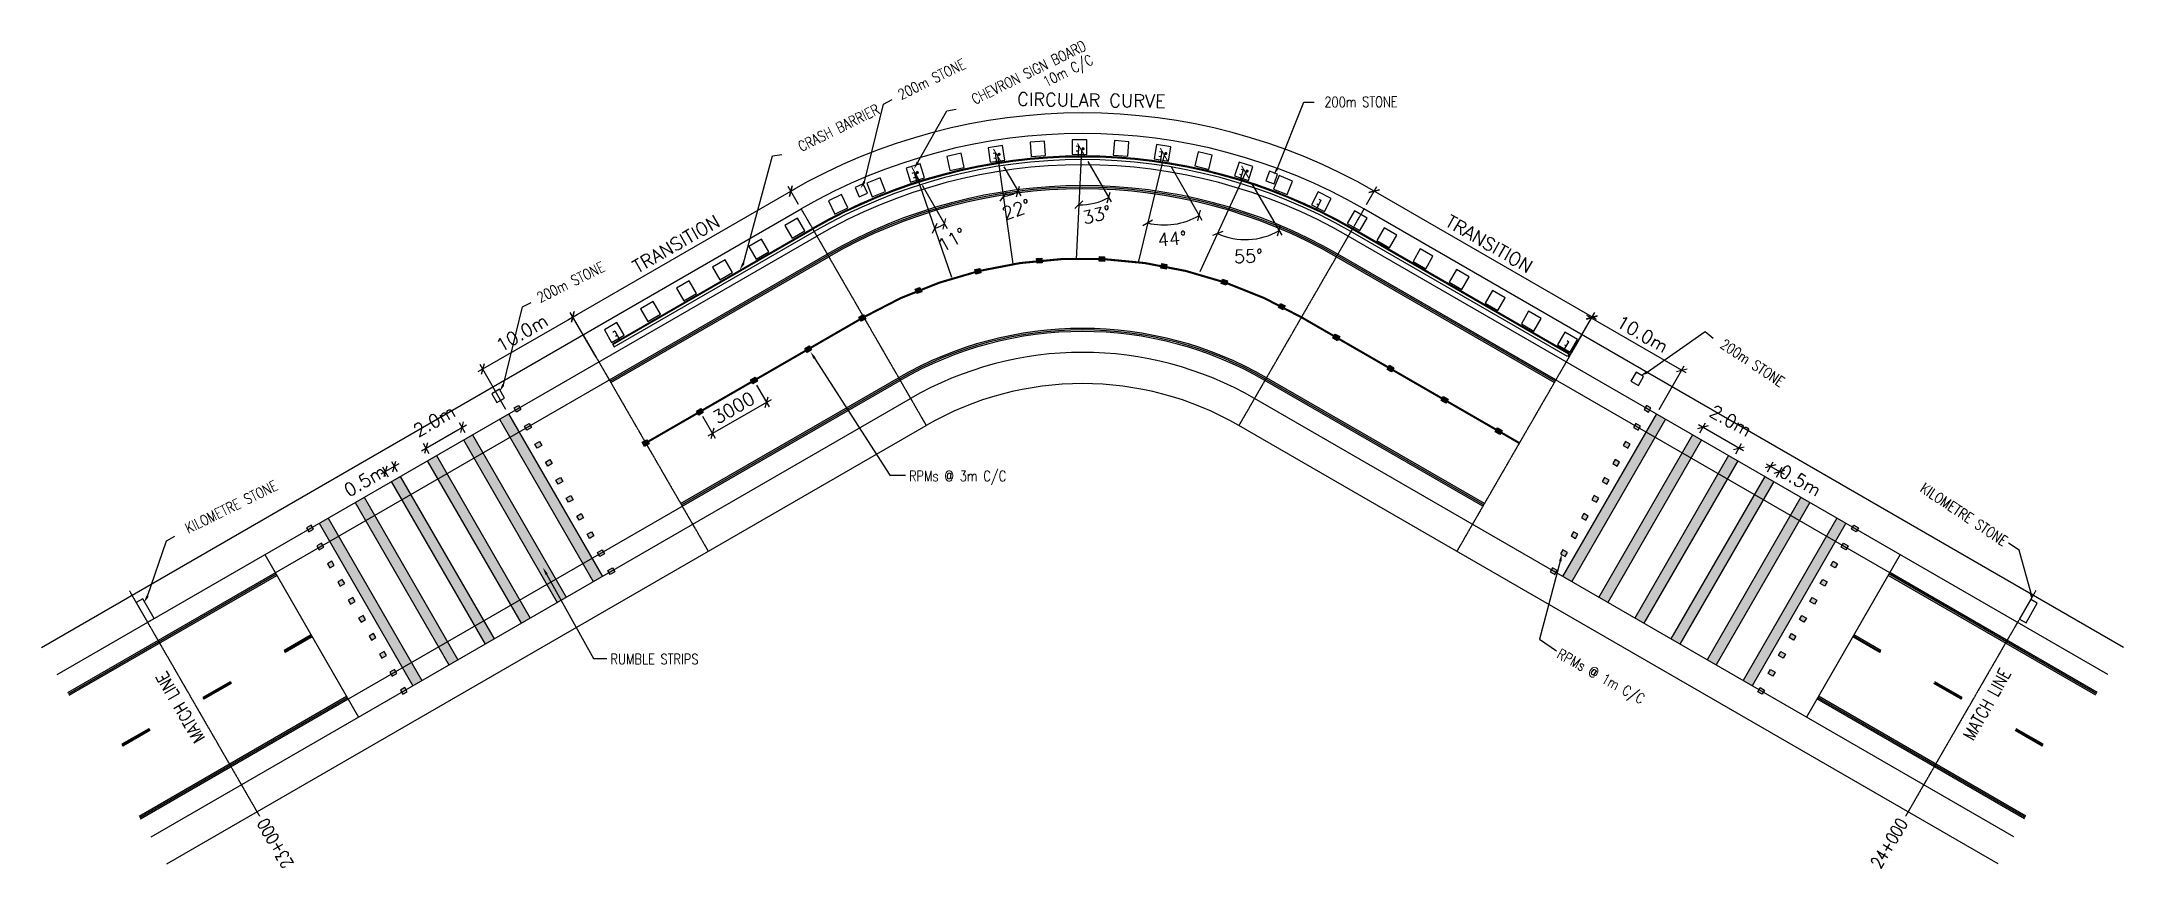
# Model space of a CAD drawing. Header units: millimetres. Extents: x 58071 to 257820, y 144401 to 223745.
import ezdxf
from ezdxf.enums import TextEntityAlignment as Align

# ---------------------------------------------------------------- set-up
doc = ezdxf.new("R2010")
doc.units = ezdxf.units.MM
doc.linetypes.add('CENTER', pattern=[2, 1.25, -0.25, 0.25, -0.25])
for name, color, linetype in [('CEN', 1, 'CENTER'), ('HA', 1, 'Continuous'), ('L1', 3, 'Continuous'), ('TEXT', 7, 'Continuous')]:
    doc.layers.add(name, color=color, linetype=linetype)
doc.styles.add('S1', font='simplex.shx')
doc.dimstyles.new('DIM', dxfattribs={"dimscale": 500, "dimtxt": 2.5, "dimasz": 1.5, "dimexe": 1, "dimexo": 1, "dimgap": 1, "dimtad": 1, "dimdec": 0, "dimlfac": 0.1, "dimdsep": 46, "dimtxsty": 'S1', "dimblk1": 'OBLIQUE', "dimblk2": 'OBLIQUE', "dimsah": 1, "dimcen": 640, "dimdle": 1, "dimclrd": 7, "dimclre": 7, "dimclrt": 2, "dimadec": 0, "dimazin": 0, "dimtfac": 1, "dimtdec": 0, "dimtmove": 2, "dimatfit": 3, "dimldrblk": 'OBLIQUE', "dimfxl": 0, "dimtolj": 1, "dimtzin": 0, "dimarcsym": 0})

# ---------------------------------------------------------------- blocks, each defined once
blk = doc.blocks.new('_OBLIQUE')
at = {"color": 0, "linetype": 'ByBlock'}
blk.add_line((-0.5, -0.5), (0.5, 0.5), dxfattribs=at)
blk = doc.blocks.new('*D138')
at = {"color": 7, "lineweight": -2}
for p, q in [((94520, 184482), (98850, 186982)), ((98725, 186198), (98167, 187165)), ((95261, 184198), (94703, 185165))]:
    blk.add_line(p, q, dxfattribs=at)
at = {"layer": 'Defpoints', "color": 0}
for p in [(98417, 186732), (98975, 185765), (95511, 183765)]:
    blk.add_point(p, dxfattribs=at)
at = {"color": 7, "lineweight": -2, "xscale": 750, "yscale": 750, "zscale": 750}
for p, rotation in [((98417, 186732), 30.00000000006074), ((94953, 184732), 210.0000000000607)]:
    blk.add_blockref('_OBLIQUE', p, dxfattribs=dict(at, rotation=rotation))
at = {"color": 2, "insert": (95747, 187356), "char_height": 1250, "attachment_point": 5, "rotation": 30, "style": 'S1'}
blk.add_mtext('\\A1;2.0m', dxfattribs=at)
blk = doc.blocks.new('*D139')
at = {"color": 7, "lineweight": -2}
for p, q in [((92355, 183232), (90623, 182232)), ((91364, 181948), (90806, 182915)), ((92230, 182448), (91672, 183415))]:
    blk.add_line(p, q, dxfattribs=at)
at = {"layer": 'Defpoints', "color": 0}
for p in [(91056, 182482), (92480, 182015), (91614, 181515)]:
    blk.add_point(p, dxfattribs=at)
at = {"color": 7, "lineweight": -2, "xscale": 750, "yscale": 750, "zscale": 750}
for p, rotation in [((91056, 182482), 210.0000000000607), ((91922, 182982), 30.00000000006073)]:
    blk.add_blockref('_OBLIQUE', p, dxfattribs=dict(at, rotation=rotation))
at = {"color": 2, "insert": (89078, 181615), "char_height": 1250, "attachment_point": 5, "rotation": 30, "style": 'S1'}
blk.add_mtext('\\A1;0.5m', dxfattribs=at)
blk = doc.blocks.new('*D140')
at = {"color": 7, "lineweight": -2}
for p, q in [((221371, 184482), (217041, 186982)), ((217166, 186198), (217724, 187165)), ((220630, 184198), (221188, 185165))]:
    blk.add_line(p, q, dxfattribs=at)
at = {"layer": 'Defpoints', "color": 0}
for p in [(217474, 186732), (216916, 185765), (220380, 183765)]:
    blk.add_point(p, dxfattribs=at)
at = {"color": 7, "lineweight": -2, "xscale": 750, "yscale": 750, "zscale": 750}
for p, rotation in [((217474, 186732), 149.9999999999393), ((220938, 184732), 329.9999999999392)]:
    blk.add_blockref('_OBLIQUE', p, dxfattribs=dict(at, rotation=rotation))
at = {"color": 2, "insert": (220144, 187356), "char_height": 1250, "attachment_point": 5, "rotation": 330, "style": 'S1'}
blk.add_mtext('\\A1;2.0m', dxfattribs=at)
blk = doc.blocks.new('*D141')
at = {"color": 7, "lineweight": -2}
for p, q in [((223536, 183232), (225268, 182232)), ((223661, 182448), (224219, 183415)), ((224527, 181948), (225085, 182915))]:
    blk.add_line(p, q, dxfattribs=at)
at = {"layer": 'Defpoints', "color": 0}
for p in [(223411, 182015), (224835, 182482), (224277, 181515)]:
    blk.add_point(p, dxfattribs=at)
at = {"color": 7, "lineweight": -2, "xscale": 750, "yscale": 750, "zscale": 750}
for p, rotation in [((223969, 182982), 149.9999999999393), ((224835, 182482), 329.9999999999392)]:
    blk.add_blockref('_OBLIQUE', p, dxfattribs=dict(at, rotation=rotation))
at = {"color": 2, "insert": (226813, 181615), "char_height": 1250, "attachment_point": 5, "rotation": 330, "style": 'S1'}
blk.add_mtext('\\A1;0.5m', dxfattribs=at)
blk = doc.blocks.new('*D142')
at = {"color": 7, "lineweight": -2}
for p, q in [((111283, 193448), (108796, 197755)), ((99953, 192072), (109479, 197572)), ((102622, 188448), (100136, 192755))]:
    blk.add_line(p, q, dxfattribs=at)
at = {"layer": 'Defpoints', "color": 0}
for p in [(109046, 197322), (111533, 193015), (102872, 188015)]:
    blk.add_point(p, dxfattribs=at)
at = {"color": 7, "lineweight": -2, "xscale": 750, "yscale": 750, "zscale": 750}
for p, rotation in [((109046, 197322), 30.00000000000006), ((100386, 192322), 210.0000000000001)]:
    blk.add_blockref('_OBLIQUE', p, dxfattribs=dict(at, rotation=rotation))
at = {"color": 2, "insert": (104153, 195796), "char_height": 1250, "attachment_point": 5, "rotation": 30, "style": 'S1'}
blk.add_mtext('\\A1;10.0m', dxfattribs=at)
blk = doc.blocks.new('*D143')
at = {"color": 7, "lineweight": -2}
for p, q in [((204608, 193448), (207032, 197645)), ((215875, 191962), (206349, 197462)), ((213269, 188448), (215692, 192645))]:
    blk.add_line(p, q, dxfattribs=at)
at = {"layer": 'Defpoints', "color": 0}
for p in [(206782, 197212), (204358, 193015), (213019, 188015)]:
    blk.add_point(p, dxfattribs=at)
at = {"color": 7, "lineweight": -2, "xscale": 750, "yscale": 750, "zscale": 750}
for p, rotation in [((206782, 197212), 150.0000000000003), ((215442, 192212), 330.0000000000002)]:
    blk.add_blockref('_OBLIQUE', p, dxfattribs=dict(at, rotation=rotation))
at = {"color": 2, "insert": (211674, 195686), "char_height": 1250, "attachment_point": 5, "rotation": 330, "style": 'S1'}
blk.add_mtext('\\A1;10.0m', dxfattribs=at)
blk = doc.blocks.new('*D144')
at = {"color": 7, "lineweight": -2}
for p, q in [((130696, 208120), (129709, 209829)), ((108613, 197072), (130392, 209646)), ((109783, 196046), (108796, 197755))]:
    blk.add_line(p, q, dxfattribs=at)
at = {"layer": 'Defpoints', "color": 0}
for p in [(129959, 209396), (130946, 207687), (110033, 195613)]:
    blk.add_point(p, dxfattribs=at)
at = {"color": 7, "lineweight": -2, "xscale": 750, "yscale": 750, "zscale": 750}
for p, rotation in [((129959, 209396), 29.99999999999983), ((109046, 197322), 209.9999999999998)]:
    blk.add_blockref('_OBLIQUE', p, dxfattribs=dict(at, rotation=rotation))
at = {"color": 2, "insert": (118940, 204333), "char_height": 1250, "attachment_point": 5, "rotation": 30, "style": 'S1'}
blk.add_mtext('\\A1;TRANSITION', dxfattribs=at)
blk = doc.blocks.new('*D145')
at = {"color": 7, "lineweight": -2}
for p, q in [((130696, 208120), (129708, 209831)), ((185196, 208120), (186183, 209831))]:
    blk.add_line(p, q, dxfattribs=at)
blk.add_arc((157946, 160922), 55975, 60, 120, dxfattribs=at)
at = {"layer": 'Defpoints', "color": 0}
for p in [(148225, 216047), (130946, 207687), (184946, 207687), (142946, 186903), (172946, 186903)]:
    blk.add_point(p, dxfattribs=at)
at = {"color": 7, "lineweight": -2, "xscale": 750, "yscale": 750, "zscale": 750}
for p, rotation in [((129958, 209398), 210.0000000000002), ((185933, 209398), 329.9999999999998)]:
    blk.add_blockref('_OBLIQUE', p, dxfattribs=dict(at, rotation=rotation))
at = {"color": 2, "insert": (158799, 218128), "char_height": 1250, "attachment_point": 5, "rotation": 359.14563, "style": 'S1'}
blk.add_mtext('\\A1;CIRCULAR CURVE', dxfattribs=at)
blk = doc.blocks.new('*D146')
at = {"color": 7, "lineweight": -2}
for p, q in [((185196, 208120), (186183, 209831)), ((207279, 197074), (185500, 209648)), ((206108, 196046), (207096, 197757))]:
    blk.add_line(p, q, dxfattribs=at)
at = {"layer": 'Defpoints', "color": 0}
for p in [(185933, 209398), (184946, 207687), (205858, 195613)]:
    blk.add_point(p, dxfattribs=at)
at = {"color": 7, "lineweight": -2, "xscale": 750, "yscale": 750, "zscale": 750}
for p, rotation in [((185933, 209398), 149.9999999999998), ((206846, 197324), 329.9999999999998)]:
    blk.add_blockref('_OBLIQUE', p, dxfattribs=dict(at, rotation=rotation))
at = {"color": 2, "insert": (196952, 204335), "char_height": 1250, "attachment_point": 5, "rotation": 330, "style": 'S1'}
blk.add_mtext('\\A1;TRANSITION', dxfattribs=at)
blk = doc.blocks.new('CATC')
h = blk.add_hatch(color=1)
h.paths.add_polyline_path([(-250, 225), (-250, -225), (250, -225)], flags=16)
h.paths.add_polyline_path([(250, 225), (-250, 225), (250, -225)])
blk.add_lwpolyline([(250, -225), (-250, -225), (-250, 225), (250, 225)], close=True)
blk = doc.blocks.new('*D147')
at = {"layer": 'Defpoints', "color": 0}
for p in [(126425, 191221), (121229, 188221), (122435, 186131)]:
    blk.add_point(p, dxfattribs=at)
at = {"layer": 'HA', "color": 7, "lineweight": -2}
for p, q in [((126675, 190788), (127881, 188698)), ((121479, 187788), (122685, 185698)), ((128064, 189381), (122002, 185881))]:
    blk.add_line(p, q, dxfattribs=at)
at = {"layer": 'HA', "color": 7, "lineweight": -2, "xscale": 750, "yscale": 750, "zscale": 750}
for p, rotation in [((127631, 189131), 30.00000000000029), ((122435, 186131), 210.0000000000003)]:
    blk.add_blockref('_OBLIQUE', p, dxfattribs=dict(at, rotation=rotation))
at = {"layer": 'HA', "color": 2, "insert": (124471, 188606), "char_height": 1250, "attachment_point": 5, "rotation": 30, "style": 'S1'}
blk.add_mtext('\\A1;3000', dxfattribs=at)
blk = doc.blocks.new('G')
at = {"const_width": 100, "flags": 128}
blk.add_lwpolyline([(722, 204), (-722, -204)], dxfattribs=at)
blk = doc.blocks.new('*D148')
at = {"color": 7, "lineweight": -2}
blk.add_line((142563, 209964), (144960, 205812), dxfattribs=at)
blk.add_arc((141938, 211047), 5545, 289.08652, 300, dxfattribs=at)
at = {"layer": 'Defpoints', "color": 0}
for p in [(141563, 211697), (141938, 211047), (142313, 210398), (144080, 205933), (145371, 201124)]:
    blk.add_point(p, dxfattribs=at)
at = {"color": 7, "lineweight": -2, "xscale": 750, "yscale": 750, "zscale": 750}
for p, rotation in [((143751, 205807), 199.0865181879848), ((144710, 206245), 30.00000000000133)]:
    blk.add_blockref('_OBLIQUE', p, dxfattribs=dict(at, rotation=rotation))
at = {"color": 2, "insert": (145416, 204725), "char_height": 1250, "attachment_point": 5, "rotation": 28.8159, "style": 'S1'}
blk.add_mtext('\\A1;11°', dxfattribs=at)
blk = doc.blocks.new('*D149')
at = {"color": 7, "lineweight": -2}
blk.add_line((150406, 211718), (152015, 208931), dxfattribs=at)
blk.add_arc((149781, 212801), 3968, 278.17304, 300, dxfattribs=at)
at = {"layer": 'Defpoints', "color": 0}
for p in [(149406, 213450), (149781, 212801), (150156, 212151), (150838, 208976), (151273, 202407)]:
    blk.add_point(p, dxfattribs=at)
at = {"color": 7, "lineweight": -2, "xscale": 750, "yscale": 750, "zscale": 750}
for p, rotation in [((151765, 209364), 29.99999999999718), ((150345, 208872), 188.1730363759689)]:
    blk.add_blockref('_OBLIQUE', p, dxfattribs=dict(at, rotation=rotation))
at = {"color": 2, "insert": (151610, 207636), "char_height": 1250, "attachment_point": 5, "rotation": 19.50661, "style": 'S1'}
blk.add_mtext('\\A1;22°', dxfattribs=at)
blk = doc.blocks.new('*D150')
at = {"color": 7, "lineweight": -2}
blk.add_line((158466, 212247), (160712, 208358), dxfattribs=at)
blk.add_arc((157841, 213330), 5241, 267.25955, 300, dxfattribs=at)
at = {"layer": 'Defpoints', "color": 0}
for p in [(157466, 213979), (157841, 213330), (158216, 212680), (159555, 208377), (157339, 202842)]:
    blk.add_point(p, dxfattribs=at)
at = {"color": 7, "lineweight": -2, "xscale": 750, "yscale": 750, "zscale": 750}
for p, rotation in [((157591, 208094), 177.2595545639531), ((160462, 208791), 29.99999999999829)]:
    blk.add_blockref('_OBLIQUE', p, dxfattribs=dict(at, rotation=rotation))
at = {"color": 2, "insert": (159313, 207122), "char_height": 1250, "attachment_point": 5, "rotation": 13.33808, "style": 'S1'}
blk.add_mtext('\\A1;33°', dxfattribs=at)
blk = doc.blocks.new('*D151')
at = {"color": 7, "lineweight": -2}
blk.add_line((166411, 211789), (169396, 206618), dxfattribs=at)
blk.add_arc((165786, 212871), 6721, 256.34607, 300, dxfattribs=at)
at = {"layer": 'Defpoints', "color": 0}
for p in [(165411, 213521), (165786, 212871), (166161, 212222), (167576, 206393), (163308, 202668)]:
    blk.add_point(p, dxfattribs=at)
at = {"color": 7, "lineweight": -2, "xscale": 750, "yscale": 750, "zscale": 750}
for p, rotation in [((164200, 206340), 166.3460727519373), ((169146, 207051), 29.99999999999885)]:
    blk.add_blockref('_OBLIQUE', p, dxfattribs=dict(at, rotation=rotation))
at = {"color": 2, "insert": (166555, 204829), "char_height": 1250, "attachment_point": 5, "rotation": 5.46228, "style": 'S1'}
blk.add_mtext('\\A1;44°', dxfattribs=at)
blk = doc.blocks.new('*D152')
at = {"color": 7, "lineweight": -2}
blk.add_line((174208, 210108), (177057, 205172), dxfattribs=at)
blk.add_arc((173583, 211191), 6450, 245.43259, 300, dxfattribs=at)
at = {"layer": 'Defpoints', "color": 0}
for p in [(173208, 211840), (173583, 211191), (173958, 210541), (174903, 204877), (169217, 201641)]:
    blk.add_point(p, dxfattribs=at)
at = {"color": 7, "lineweight": -2, "xscale": 750, "yscale": 750, "zscale": 750}
for p, rotation in [((170901, 205325), 155.4325909399216), ((176807, 205605), 29.9999999999987)]:
    blk.add_blockref('_OBLIQUE', p, dxfattribs=dict(at, rotation=rotation))
at = {"color": 2, "insert": (173861, 203151), "char_height": 1250, "attachment_point": 5, "rotation": 1.97951, "style": 'S1'}
blk.add_mtext('\\A1;55°', dxfattribs=at)
blk = doc.blocks.new('ALIGN')
blk.add_lwpolyline([(0, -700), (1400, -700), (1400, 700), (0, 700)], close=True)
blk = doc.blocks.new('200M')
blk.add_lwpolyline([(-421.875, -984.375), (421.875, -984.375), (421.875, 0), (-421.875, 0)], close=True)

msp = doc.modelspace()

# ---------------------------------------------------------------- hatches: boundary and pattern name
h = msp.add_hatch(color=256)
h.paths.add_polyline_path([(143219.8, 207342.2), (143170.7, 207484, 0.0541362), (133520.5, 203227.3), (133595.5, 203097.3, -0.05415617)])
h.paths.add_polyline_path([(150323.4, 209021.7), (150302.1, 209170.2, 0.03755576), (143170.7, 207484), (143219.8, 207342.2, -0.03752466)])
h.paths.add_polyline_path([(157671, 209771.1, 0.03789127), (150302.1, 209170.2), (150323.4, 209021.7, -0.03786117), (157663.8, 209621.1)])
h.paths.add_polyline_path([(157671, 209771.1), (157663.8, 209621.1, -0.03716398), (164876.4, 209126.2), (164912, 209272.6, 0.03719637)])
h.paths.add_polyline_path([(164876.4, 209126.2, -0.03712061), (171928.2, 207571.4), (171991.1, 207709.1, 0.03715339), (164912, 209272.6)])
h.paths.add_polyline_path([(171991.1, 207709.1), (171928.2, 207571.4, -0.0581609), (182295.5, 203097.3), (182370.5, 203227.3, 0.05805427)])
for points in [[(133595.5, 203097.3), (133520.5, 203227.3), (112607.6, 191153.1), (112682.6, 191023.2)], [(182370.5, 203227.3), (182295.5, 203097.3), (203208.5, 191023.2), (203283.5, 191153.1)], [(175595.5, 191492.6), (175520.5, 191362.7), (196433.5, 179288.6), (196508.5, 179418.5)], [(119382.6, 179418.5), (119457.6, 179288.6), (136235.3, 188975.2), (136134.2, 189090.1)], [(80639.6, 172523.2), (80564.6, 172653.1), (69306.3, 166153.1), (69381.3, 166023.2)], [(246509.8, 166023.2), (246584.8, 166153.1), (235326.4, 172653.1), (235251.4, 172523.2)], [(60721, 161023.2), (69381.3, 166023.2), (69306.3, 166153.1), (60646, 161153.1)], [(255170, 161023.2), (255245, 161153.1), (246584.8, 166153.1), (246509.8, 166023.2)]]:
    msp.add_hatch(color=256).paths.add_polyline_path(points)
h = msp.add_hatch(color=256)
h.paths.add_polyline_path([(175520.5, 191362.7), (175595.5, 191492.6, 0.26794919), (140295.5, 191492.6), (140370.5, 191362.7, -0.26794919)])
h.paths.add_polyline_path([(140370.5, 191362.7), (140295.5, 191492.6), (136134.2, 189090.1), (136235.3, 188975.2)])
h = msp.add_hatch(color=1)
h.paths.add_polyline_path([(86551.8, 176283), (85685.8, 175783), (89185.8, 169720.9), (90051.8, 170220.9)])
h.paths.add_polyline_path([(85685.8, 175783), (86551.8, 176283), (85551.8, 178015.1), (84685.8, 177515.1)])
h.paths.add_polyline_path([(93551.8, 164158.7), (90051.8, 170220.9), (89185.8, 169720.9), (92685.8, 163658.7)])
h.paths.add_polyline_path([(93551.8, 164158.7), (92685.8, 163658.7), (93685.8, 161926.6), (94551.8, 162426.6)])
h = msp.add_hatch(color=1)
h.paths.add_polyline_path([(223205.3, 163658.7), (222339.3, 164158.7), (221339.3, 162426.6), (222205.3, 161926.6)])
h.paths.add_polyline_path([(222339.3, 164158.7), (223205.3, 163658.7), (226705.3, 169720.9), (225839.3, 170220.9)])
h.paths.add_polyline_path([(225839.3, 170220.9), (226705.3, 169720.9), (230205.3, 175783), (229339.3, 176283)])
h.paths.add_polyline_path([(229339.3, 176283), (230205.3, 175783), (231205.3, 177515.1), (230339.3, 178015.1)])
h = msp.add_hatch(color=256)
h.paths.add_polyline_path([(83989.6, 166720.9), (81391.5, 165220.9), (81441.5, 165134.3), (84039.6, 166634.3)])
h.paths.add_polyline_path([(83939.6, 166807.5), (81341.5, 165307.5), (81391.5, 165220.9), (83989.6, 166720.9)])
h = msp.add_hatch(color=256)
h.paths.add_polyline_path([(231901.4, 166720.9), (231851.4, 166634.3), (234449.5, 165134.3), (234499.5, 165220.9)])
h.paths.add_polyline_path([(231951.4, 166807.5), (231901.4, 166720.9), (234499.5, 165220.9), (234549.5, 165307.5)])
h = msp.add_hatch(color=256)
h.paths.add_polyline_path([(76195.4, 162220.9), (73597.3, 160720.9), (73647.3, 160634.3), (76245.4, 162134.3)])
h.paths.add_polyline_path([(76145.4, 162307.5), (73547.3, 160807.5), (73597.3, 160720.9), (76195.4, 162220.9)])
h = msp.add_hatch(color=256)
h.paths.add_polyline_path([(239695.7, 162220.9), (239645.7, 162134.3), (242243.7, 160634.3), (242293.7, 160720.9)])
h.paths.add_polyline_path([(239745.7, 162307.5), (239695.7, 162220.9), (242293.7, 160720.9), (242343.7, 160807.5)])
h = msp.add_hatch(color=256)
h.paths.add_polyline_path([(87414.6, 160788.6), (87339.6, 160918.5), (76081.3, 154418.5), (76156.3, 154288.6)])
h.paths.add_polyline_path([(67496, 149288.6), (76156.3, 154288.6), (76081.3, 154418.5), (67421, 149418.5)])
h = msp.add_hatch(color=256)
h.paths.add_polyline_path([(228476.4, 160788.6), (239734.8, 154288.6), (239809.8, 154418.5), (228551.4, 160918.5)])
h.paths.add_polyline_path([(248395, 149288.6), (248470, 149418.5), (239809.8, 154418.5), (239734.8, 154288.6)])
h = msp.add_hatch(color=256)
h.paths.add_polyline_path([(68401.2, 157720.9), (65803.1, 156220.9), (65853.1, 156134.3), (68451.2, 157634.3)])
h.paths.add_polyline_path([(68351.2, 157807.5), (65753.1, 156307.5), (65803.1, 156220.9), (68401.2, 157720.9)])
h = msp.add_hatch(color=256)
h.paths.add_polyline_path([(247489.9, 157720.9), (247439.9, 157634.3), (250038, 156134.3), (250088, 156220.9)])
h.paths.add_polyline_path([(247539.9, 157807.5), (247489.9, 157720.9), (250088, 156220.9), (250138, 156307.5)])
at = {"layer": 'HA'}
h = msp.add_hatch(color=256, dxfattribs=at)
h.paths.add_polyline_path([(103006.3, 185783), (103872.3, 186283), (102872.3, 188015.1), (102006.3, 187515.1)])
h.paths.add_polyline_path([(103872.3, 186283), (103006.3, 185783), (106506.3, 179720.9), (107372.3, 180220.9)])
h.paths.add_polyline_path([(110006.3, 173658.7), (110872.3, 174158.7), (107372.3, 180220.9), (106506.3, 179720.9)])
h.paths.add_polyline_path([(111006.3, 171926.6), (111872.3, 172426.6), (110872.3, 174158.7), (110006.3, 173658.7)])
h = msp.add_hatch(color=256, dxfattribs=at)
h.paths.add_polyline_path([(112521.8, 172801.6), (112954.8, 173051.6), (113067.3, 172856.8), (112634.3, 172606.8)])
h.paths.add_polyline_path([(112409.3, 172996.5), (112842.3, 173246.5), (112954.8, 173051.6), (112521.8, 172801.6)])
h.paths.add_polyline_path([(111521.8, 174533.7), (111954.8, 174783.7), (112067.3, 174588.8), (111634.3, 174338.8)])
h.paths.add_polyline_path([(111409.3, 174728.5), (111842.3, 174978.5), (111954.8, 174783.7), (111521.8, 174533.7)])
h.paths.add_polyline_path([(110409.3, 176460.6), (110842.3, 176710.6), (111067.3, 176320.9), (110634.3, 176070.9)])
h.paths.add_polyline_path([(109409.3, 178192.7), (109842.3, 178442.7), (110067.3, 178052.9), (109634.3, 177802.9)])
h.paths.add_polyline_path([(108409.3, 179924.7), (108842.3, 180174.7), (109067.3, 179785), (108634.3, 179535)])
h.paths.add_polyline_path([(107409.3, 181656.8), (107842.3, 181906.8), (108067.3, 181517), (107634.3, 181267)])
h.paths.add_polyline_path([(106409.3, 183388.8), (106842.3, 183638.8), (107067.3, 183249.1), (106634.3, 182999.1)])
h.paths.add_polyline_path([(105409.3, 185120.9), (105842.3, 185370.9), (106067.3, 184981.1), (105634.3, 184731.1)])
h.paths.add_polyline_path([(104521.8, 186658), (104954.8, 186908), (105067.3, 186713.2), (104634.3, 186463.2)])
h.paths.add_polyline_path([(104409.3, 186852.9), (104842.3, 187102.9), (104954.8, 186908), (104521.8, 186658)])
h.paths.add_polyline_path([(103521.8, 188390.1), (103954.8, 188640.1), (104067.3, 188445.2), (103634.3, 188195.2)])
h.paths.add_polyline_path([(103409.3, 188585), (103842.3, 188835), (103954.8, 188640.1), (103521.8, 188390.1)])
h = msp.add_hatch(color=256, dxfattribs=at)
h.paths.add_polyline_path([(203369.2, 172801.6), (202936.2, 173051.6), (202823.7, 172856.8), (203256.7, 172606.8)])
h.paths.add_polyline_path([(203481.7, 172996.5), (203048.7, 173246.5), (202936.2, 173051.6), (203369.2, 172801.6)])
h.paths.add_polyline_path([(204369.2, 174533.7), (203936.2, 174783.7), (203823.7, 174588.8), (204256.7, 174338.8)])
h.paths.add_polyline_path([(204481.7, 174728.5), (204048.7, 174978.5), (203936.2, 174783.7), (204369.2, 174533.7)])
h.paths.add_polyline_path([(205481.7, 176460.6), (205048.7, 176710.6), (204823.7, 176320.9), (205256.7, 176070.9)])
h.paths.add_polyline_path([(206481.7, 178192.7), (206048.7, 178442.7), (205823.7, 178052.9), (206256.7, 177802.9)])
h.paths.add_polyline_path([(207481.7, 179924.7), (207048.7, 180174.7), (206823.7, 179785), (207256.7, 179535)])
h.paths.add_polyline_path([(208481.7, 181656.8), (208048.7, 181906.8), (207823.7, 181517), (208256.7, 181267)])
h.paths.add_polyline_path([(209481.7, 183388.8), (209048.7, 183638.8), (208823.7, 183249.1), (209256.7, 182999.1)])
h.paths.add_polyline_path([(210481.7, 185120.9), (210048.7, 185370.9), (209823.7, 184981.1), (210256.7, 184731.1)])
h.paths.add_polyline_path([(211369.2, 186658), (210936.2, 186908), (210823.7, 186713.2), (211256.7, 186463.2)])
h.paths.add_polyline_path([(211481.7, 186852.9), (211048.7, 187102.9), (210936.2, 186908), (211369.2, 186658)])
h.paths.add_polyline_path([(212369.2, 188390.1), (211936.2, 188640.1), (211823.7, 188445.2), (212256.7, 188195.2)])
h.paths.add_polyline_path([(212481.7, 188585), (212048.7, 188835), (211936.2, 188640.1), (212369.2, 188390.1)])
h = msp.add_hatch(color=256, dxfattribs=at)
h.paths.add_polyline_path([(212884.8, 185783), (213884.8, 187515.1), (213018.7, 188015.1), (212018.7, 186283)])
h.paths.add_polyline_path([(208518.7, 180220.9), (209384.8, 179720.9), (212884.8, 185783), (212018.7, 186283)])
h.paths.add_polyline_path([(205018.7, 174158.7), (205884.8, 173658.7), (209384.8, 179720.9), (208518.7, 180220.9)])
h.paths.add_polyline_path([(205884.8, 173658.7), (205018.7, 174158.7), (204018.7, 172426.6), (204884.8, 171926.6)])
h = msp.add_hatch(color=256, dxfattribs=at)
h.paths.add_polyline_path([(99542.2, 183783), (100408.2, 184283), (99408.2, 186015.1), (98542.2, 185515.1)])
h.paths.add_polyline_path([(103042.2, 177720.9), (103908.2, 178220.9), (100408.2, 184283), (99542.2, 183783)])
h.paths.add_polyline_path([(103908.2, 178220.9), (103042.2, 177720.9), (106542.2, 171658.7), (107408.2, 172158.7)])
h.paths.add_polyline_path([(107542.2, 169926.6), (108408.2, 170426.6), (107408.2, 172158.7), (106542.2, 171658.7)])
h = msp.add_hatch(color=256, dxfattribs=at)
h.paths.add_polyline_path([(215482.8, 184283), (216348.9, 183783), (217348.9, 185515.1), (216482.8, 186015.1)])
h.paths.add_polyline_path([(211982.8, 178220.9), (212848.9, 177720.9), (216348.9, 183783), (215482.8, 184283)])
h.paths.add_polyline_path([(208482.8, 172158.7), (209348.9, 171658.7), (212848.9, 177720.9), (211982.8, 178220.9)])
h.paths.add_polyline_path([(209348.9, 171658.7), (208482.8, 172158.7), (207482.8, 170426.6), (208348.9, 169926.6)])
h = msp.add_hatch(color=256, dxfattribs=at)
h.paths.add_polyline_path([(96078.1, 181783), (96944.1, 182283), (95944.1, 184015.1), (95078.1, 183515.1)])
h.paths.add_polyline_path([(96944.1, 182283), (96078.1, 181783), (99578.1, 175720.9), (100444.1, 176220.9)])
h.paths.add_polyline_path([(103078.1, 169658.7), (103944.1, 170158.7), (100444.1, 176220.9), (99578.1, 175720.9)])
h.paths.add_polyline_path([(104078.1, 167926.6), (104944.1, 168426.6), (103944.1, 170158.7), (103078.1, 169658.7)])
h = msp.add_hatch(color=256, dxfattribs=at)
h.paths.add_polyline_path([(218946.9, 182283), (219813, 181783), (220813, 183515.1), (219946.9, 184015.1)])
h.paths.add_polyline_path([(215446.9, 176220.9), (216313, 175720.9), (219813, 181783), (218946.9, 182283)])
h.paths.add_polyline_path([(211946.9, 170158.7), (212813, 169658.7), (216313, 175720.9), (215446.9, 176220.9)])
h.paths.add_polyline_path([(210946.9, 168426.6), (211813, 167926.6), (212813, 169658.7), (211946.9, 170158.7)])
h = msp.add_hatch(color=256, dxfattribs=at)
h.paths.add_polyline_path([(92480, 182015.1), (91614, 181515.1), (92614, 179783), (93480, 180283)])
h.paths.add_polyline_path([(93480, 180283), (92614, 179783), (96114, 173720.9), (96980, 174220.9)])
h.paths.add_polyline_path([(96980, 174220.9), (96114, 173720.9), (99614, 167658.7), (100480, 168158.7)])
h.paths.add_polyline_path([(100480, 168158.7), (99614, 167658.7), (100614, 165926.6), (101480, 166426.6)])
h = msp.add_hatch(color=256, dxfattribs=at)
h.paths.add_polyline_path([(222411, 180283), (223277.1, 179783), (224277.1, 181515.1), (223411, 182015.1)])
h.paths.add_polyline_path([(218911, 174220.9), (219777.1, 173720.9), (223277.1, 179783), (222411, 180283)])
h.paths.add_polyline_path([(215411, 168158.7), (216277.1, 167658.7), (219777.1, 173720.9), (218911, 174220.9)])
h.paths.add_polyline_path([(216277.1, 167658.7), (215411, 168158.7), (214411, 166426.6), (215277.1, 165926.6)])
h = msp.add_hatch(color=256, dxfattribs=at)
h.paths.add_polyline_path([(89015.9, 180015.1), (88149.9, 179515.1), (89149.9, 177783), (90015.9, 178283)])
h.paths.add_polyline_path([(92649.9, 171720.9), (93515.9, 172220.9), (90015.9, 178283), (89149.9, 177783)])
h.paths.add_polyline_path([(96149.9, 165658.7), (97015.9, 166158.7), (93515.9, 172220.9), (92649.9, 171720.9)])
h.paths.add_polyline_path([(97149.9, 163926.6), (98015.9, 164426.6), (97015.9, 166158.7), (96149.9, 165658.7)])
h = msp.add_hatch(color=256, dxfattribs=at)
h.paths.add_polyline_path([(226741.2, 177783), (227741.2, 179515.1), (226875.2, 180015.1), (225875.2, 178283)])
h.paths.add_polyline_path([(222375.2, 172220.9), (223241.2, 171720.9), (226741.2, 177783), (225875.2, 178283)])
h.paths.add_polyline_path([(218875.2, 166158.7), (219741.2, 165658.7), (223241.2, 171720.9), (222375.2, 172220.9)])
h.paths.add_polyline_path([(217875.2, 164426.6), (218741.2, 163926.6), (219741.2, 165658.7), (218875.2, 166158.7)])
h = msp.add_hatch(color=256, dxfattribs=at)
h.paths.add_polyline_path([(93036.2, 161551.6), (92603.2, 161301.6), (92715.7, 161106.8), (93148.7, 161356.8)])
h.paths.add_polyline_path([(92923.7, 161746.5), (92490.7, 161496.5), (92603.2, 161301.6), (93036.2, 161551.6)])
h.paths.add_polyline_path([(92036.2, 163283.7), (91603.2, 163033.7), (91715.7, 162838.8), (92148.7, 163088.8)])
h.paths.add_polyline_path([(91923.7, 163478.5), (91490.7, 163228.5), (91603.2, 163033.7), (92036.2, 163283.7)])
h.paths.add_polyline_path([(90923.7, 165210.6), (90490.7, 164960.6), (90715.7, 164570.9), (91148.7, 164820.9)])
h.paths.add_polyline_path([(89923.7, 166942.7), (89490.7, 166692.7), (89715.7, 166302.9), (90148.7, 166552.9)])
h.paths.add_polyline_path([(88923.7, 168674.7), (88490.7, 168424.7), (88715.7, 168035), (89148.7, 168285)])
h.paths.add_polyline_path([(87923.7, 170406.8), (87490.7, 170156.8), (87715.7, 169767), (88148.7, 170017)])
h.paths.add_polyline_path([(86923.7, 172138.8), (86490.7, 171888.8), (86715.7, 171499.1), (87148.7, 171749.1)])
h.paths.add_polyline_path([(85923.7, 173870.9), (85490.7, 173620.9), (85715.7, 173231.1), (86148.7, 173481.1)])
h.paths.add_polyline_path([(85036.2, 175408), (84603.2, 175158), (84715.7, 174963.2), (85148.7, 175213.2)])
h.paths.add_polyline_path([(84923.7, 175602.9), (84490.7, 175352.9), (84603.2, 175158), (85036.2, 175408)])
h.paths.add_polyline_path([(84036.2, 177140.1), (83603.2, 176890.1), (83715.7, 176695.2), (84148.7, 176945.2)])
h.paths.add_polyline_path([(83923.7, 177335), (83490.7, 177085), (83603.2, 176890.1), (84036.2, 177140.1)])
h = msp.add_hatch(color=256, dxfattribs=at)
h.paths.add_polyline_path([(222854.8, 161551.6), (223287.8, 161301.6), (223175.3, 161106.8), (222742.3, 161356.8)])
h.paths.add_polyline_path([(222967.3, 161746.5), (223400.3, 161496.5), (223287.8, 161301.6), (222854.8, 161551.6)])
h.paths.add_polyline_path([(223854.8, 163283.7), (224287.8, 163033.7), (224175.3, 162838.8), (223742.3, 163088.8)])
h.paths.add_polyline_path([(223967.3, 163478.5), (224400.3, 163228.5), (224287.8, 163033.7), (223854.8, 163283.7)])
h.paths.add_polyline_path([(224967.3, 165210.6), (225400.3, 164960.6), (225175.3, 164570.9), (224742.3, 164820.9)])
h.paths.add_polyline_path([(225967.3, 166942.7), (226400.3, 166692.7), (226175.3, 166302.9), (225742.3, 166552.9)])
h.paths.add_polyline_path([(226967.3, 168674.7), (227400.3, 168424.7), (227175.3, 168035), (226742.3, 168285)])
h.paths.add_polyline_path([(227967.3, 170406.8), (228400.3, 170156.8), (228175.3, 169767), (227742.3, 170017)])
h.paths.add_polyline_path([(228967.3, 172138.8), (229400.3, 171888.8), (229175.3, 171499.1), (228742.3, 171749.1)])
h.paths.add_polyline_path([(229967.3, 173870.9), (230400.3, 173620.9), (230175.3, 173231.1), (229742.3, 173481.1)])
h.paths.add_polyline_path([(230854.8, 175408), (231287.8, 175158), (231175.3, 174963.2), (230742.3, 175213.2)])
h.paths.add_polyline_path([(230967.3, 175602.9), (231400.3, 175352.9), (231287.8, 175158), (230854.8, 175408)])
h.paths.add_polyline_path([(231854.8, 177140.1), (232287.8, 176890.1), (232175.3, 176695.2), (231742.3, 176945.2)])
h.paths.add_polyline_path([(231967.3, 177335), (232400.3, 177085), (232287.8, 176890.1), (231854.8, 177140.1)])

# ---------------------------------------------------------------- linework, layer by layer
at = {"color": 7}
for p, q in [((137011.8, 210291.5), (138859.6, 217751.5)), ((176658, 211600.5), (179182.3, 217931.7)), ((142136.4, 212163.9), (144911.9, 217108.9)), ((125418.4, 202475.9), (128193.9, 212772.4)), ((102375, 190816.9), (104222.8, 198276.9)), ((212123, 192009.9), (217702.9, 195924.1)), ((68236.7, 170527.5), (70045.4, 175848.9)), ((203792.8, 173887.1), (201788.7, 166413.9)), ((248960.4, 170786), (247826.2, 174945.8)), ((201788.7, 166413.9), (203427.9, 165290.3))]:
    msp.add_line(p, q, dxfattribs=at)
for p, q in [((138859.6, 217751.5), (139668.4, 218198.3)), ((179182.3, 217931.7), (180169.2, 217931.7)), ((144911.9, 217108.9), (145824.1, 217256.5)), ((128193.9, 212772.4), (129106, 212920)), ((149374.1, 213031.1), (149572, 213059.9)), ((149442.8, 212558), (149640.7, 212586.7)), ((149572, 213059.9), (149709.3, 212113.6)), ((149780.7, 212800.5), (151273.4, 202407.2)), ((157841.3, 213329.8), (157339.3, 202841.8)), ((157345.3, 212771.9), (157545.3, 212770.4)), ((157349, 213250), (157549, 213248.4)), ((157352.7, 213728.1), (157552.7, 213726.5)), ((157552.7, 213726.5), (157545.3, 212770.4)), ((165786.1, 212871), (163307.5, 202667.8)), ((165193, 212266.4), (165390.4, 212234.6)), ((165268.9, 212738.4), (165466.4, 212706.7)), ((165344.8, 213210.4), (165542.3, 213178.7)), ((165542.3, 213178.7), (165390.4, 212234.6)), ((141592.7, 211135.7), (141784, 211194)), ((141732.1, 210678.4), (141923.4, 210736.7)), ((141784, 211194), (142062.8, 210279.4)), ((141871.5, 210221.1), (142062.8, 210279.4)), ((141937.8, 211047), (145371.3, 201124.3)), ((173582.7, 211190.5), (169217.1, 201641.1)), ((172874, 210580), (173064.3, 210518.7)), ((173020.4, 211035.1), (173210.8, 210973.8)), ((173357.2, 211428.9), (173064.3, 210518.7)), ((173166.8, 211490.2), (173357.2, 211428.9)), ((180206.9, 207759.3), (180385.4, 207669.1)), ((180816.8, 208522.4), (180385.4, 207669.1)), ((180422.6, 208186), (180601.1, 208095.8)), ((180638.3, 208612.7), (180816.8, 208522.4)), ((112839.6, 194751.2), (132020.5, 205825.3)), ((204655.1, 193825.3), (183870.5, 205825.3)), ((112889.6, 194664.6), (132070.5, 205738.7)), ((113014.6, 194448.1), (132195.5, 205522.2)), ((204480.1, 193522.2), (183695.5, 205522.2)), ((204605.1, 193738.7), (183820.5, 205738.7)), ((104222.8, 198276.9), (105031.6, 198723.7)), ((112884.2, 195873.9), (113057.4, 195973.9)), ((113057.4, 195973.9), (113532.4, 195151.2)), ((217702.9, 195924.1), (218465, 195288.8)), ((112839.6, 194751.2), (113014.6, 194448.1)), ((113121.7, 195462.6), (113294.9, 195562.6)), ((113359.2, 195051.2), (113532.4, 195151.2)), ((203962.3, 194225.3), (204135.5, 194125.3)), ((204135.5, 194125.3), (204610.5, 194948.1)), ((204199.8, 194636.7), (204373, 194536.7)), ((204437.3, 195048.1), (204610.5, 194948.1)), ((204655.1, 193825.3), (204480.1, 193522.2)), ((102872.3, 188015.1), (111872.3, 172426.6)), ((213018.7, 188015.1), (204018.7, 172426.6)), ((99408.2, 186015.1), (108408.2, 170426.6)), ((102006.3, 187515.1), (111006.3, 171926.6)), ((102006.3, 187515.1), (111006.3, 171926.6)), ((213884.8, 187515.1), (204884.8, 171926.6)), ((213884.8, 187515.1), (204884.8, 171926.6)), ((216482.8, 186015.1), (207482.8, 170426.6)), ((95944.1, 184015.1), (104944.1, 168426.6)), ((98542.2, 185515.1), (107542.2, 169926.6)), ((98542.2, 185515.1), (107542.2, 169926.6)), ((217348.9, 185515.1), (208348.9, 169926.6)), ((217348.9, 185515.1), (208348.9, 169926.6)), ((219946.9, 184015.1), (210946.9, 168426.6)), ((92480, 182015.1), (101480, 166426.6)), ((92480, 182015.1), (101480, 166426.6)), ((95078.1, 183515.1), (104078.1, 167926.6)), ((95078.1, 183515.1), (104078.1, 167926.6)), ((139468.4, 182139.4), (140950.7, 182139.4)), ((220813, 183515.1), (211813, 167926.6)), ((220813, 183515.1), (211813, 167926.6)), ((223411, 182015.1), (214411, 166426.6)), ((223411, 182015.1), (214411, 166426.6)), ((89015.9, 180015.1), (98015.9, 164426.6)), ((89015.9, 180015.1), (98015.9, 164426.6)), ((91614, 181515.1), (100614, 165926.6)), ((224277.1, 181515.1), (215277.1, 165926.6)), ((226875.2, 180015.1), (217875.2, 164426.6)), ((226875.2, 180015.1), (217875.2, 164426.6)), ((85551.8, 178015.1), (94551.8, 162426.6)), ((85551.8, 178015.1), (94551.8, 162426.6)), ((88149.9, 179515.1), (97149.9, 163926.6)), ((227741.2, 179515.1), (218741.2, 163926.6)), ((70045.4, 175848.9), (70854.2, 176295.8)), ((84685.8, 177515.1), (93685.8, 161926.6)), ((231205.3, 177515.1), (222205.3, 161926.6)), ((79489.6, 174515.1), (88489.6, 158926.6)), ((236401.4, 174515.1), (227401.4, 158926.6)), ((247826.2, 174945.8), (246810.6, 175623.3)), ((83939.6, 166807.5), (81341.5, 165307.5)), ((83989.6, 166720.9), (81391.5, 165220.9)), ((84039.6, 166634.3), (81441.5, 165134.3)), ((83939.6, 166807.5), (84039.6, 166634.3)), ((234449.5, 165134.3), (231851.4, 166634.3)), ((231901.4, 166720.9), (234499.5, 165220.9)), ((234549.5, 165307.5), (231951.4, 166807.5)), ((81341.5, 165307.5), (81441.5, 165134.3)), ((111023.9, 164543), (112290.8, 164543)), ((234449.5, 165134.3), (234549.5, 165307.5)), ((76145.4, 162307.5), (73547.3, 160807.5)), ((76195.4, 162220.9), (73597.3, 160720.9)), ((76245.4, 162134.3), (73647.3, 160634.3)), ((76145.4, 162307.5), (76245.4, 162134.3)), ((242243.7, 160634.3), (239645.7, 162134.3)), ((239695.7, 162220.9), (242293.7, 160720.9)), ((242343.7, 160807.5), (239745.7, 162307.5)), ((73547.3, 160807.5), (73647.3, 160634.3)), ((242243.7, 160634.3), (242343.7, 160807.5)), ((68351.2, 157807.5), (65753.1, 156307.5)), ((68351.2, 157807.5), (68451.2, 157634.3)), ((250138, 156307.5), (247539.9, 157807.5)), ((65753.1, 156307.5), (65853.1, 156134.3)), ((68401.2, 157720.9), (65803.1, 156220.9)), ((68451.2, 157634.3), (65853.1, 156134.3)), ((250038, 156134.3), (247439.9, 157634.3)), ((247489.9, 157720.9), (250088, 156220.9)), ((250038, 156134.3), (250138, 156307.5))]:
    msp.add_line(p, q)
at = {"color": 1}
msp.add_line((230339.3, 178015.1), (221339.3, 162426.6), dxfattribs=at)
msp.add_line((230339.3, 178015.1), (221339.3, 162426.6), dxfattribs=at)
at = {"const_width": 150, "flags": 128}
for points in [[(149936.4, 213005.4, 1), (149936.4, 212855.4, 1)], [(157997, 213534.7, 1), (157997, 213384.7, 1)], [(165941.8, 213075.9, 1), (165941.8, 212925.9, 1)], [(142093.5, 211251.9, 1), (142093.5, 211101.9, 1)], [(173738.3, 211395.4, 1), (173738.3, 211245.4, 1)]]:
    msp.add_lwpolyline(points, format="xyb", close=True, dxfattribs=at)
for points in [[(104067.3, 188445.2), (103634.3, 188195.2), (103409.3, 188585), (103842.3, 188835)], [(211823.7, 188445.2), (212256.7, 188195.2), (212481.7, 188585), (212048.7, 188835)], [(105067.3, 186713.2), (104634.3, 186463.2), (104409.3, 186852.9), (104842.3, 187102.9)], [(210823.7, 186713.2), (211256.7, 186463.2), (211481.7, 186852.9), (211048.7, 187102.9)], [(106067.3, 184981.1), (105634.3, 184731.1), (105409.3, 185120.9), (105842.3, 185370.9)], [(209823.7, 184981.1), (210256.7, 184731.1), (210481.7, 185120.9), (210048.7, 185370.9)], [(107067.3, 183249.1), (106634.3, 182999.1), (106409.3, 183388.8), (106842.3, 183638.8)], [(108067.3, 181517), (107634.3, 181267), (107409.3, 181656.8), (107842.3, 181906.8)], [(207823.7, 181517), (208256.7, 181267), (208481.7, 181656.8), (208048.7, 181906.8)], [(208823.7, 183249.1), (209256.7, 182999.1), (209481.7, 183388.8), (209048.7, 183638.8)], [(109067.3, 179785), (108634.3, 179535), (108409.3, 179924.7), (108842.3, 180174.7)], [(206823.7, 179785), (207256.7, 179535), (207481.7, 179924.7), (207048.7, 180174.7)], [(110067.3, 178052.9), (109634.3, 177802.9), (109409.3, 178192.7), (109842.3, 178442.7)], [(205823.7, 178052.9), (206256.7, 177802.9), (206481.7, 178192.7), (206048.7, 178442.7)], [(83715.7, 176695.2), (84148.7, 176945.2), (83923.7, 177335), (83490.7, 177085)], [(111067.3, 176320.9), (110634.3, 176070.9), (110409.3, 176460.6), (110842.3, 176710.6)], [(204823.7, 176320.9), (205256.7, 176070.9), (205481.7, 176460.6), (205048.7, 176710.6)], [(232175.3, 176695.2), (231742.3, 176945.2), (231967.3, 177335), (232400.3, 177085)], [(84715.7, 174963.2), (85148.7, 175213.2), (84923.7, 175602.9), (84490.7, 175352.9)], [(85715.7, 173231.1), (86148.7, 173481.1), (85923.7, 173870.9), (85490.7, 173620.9)], [(112067.3, 174588.8), (111634.3, 174338.8), (111409.3, 174728.5), (111842.3, 174978.5)], [(203823.7, 174588.8), (204256.7, 174338.8), (204481.7, 174728.5), (204048.7, 174978.5)], [(230175.3, 173231.1), (229742.3, 173481.1), (229967.3, 173870.9), (230400.3, 173620.9)], [(231175.3, 174963.2), (230742.3, 175213.2), (230967.3, 175602.9), (231400.3, 175352.9)], [(86715.7, 171499.1), (87148.7, 171749.1), (86923.7, 172138.8), (86490.7, 171888.8)], [(113067.3, 172856.8), (112634.3, 172606.8), (112409.3, 172996.5), (112842.3, 173246.5)], [(202823.7, 172856.8), (203256.7, 172606.8), (203481.7, 172996.5), (203048.7, 173246.5)], [(229175.3, 171499.1), (228742.3, 171749.1), (228967.3, 172138.8), (229400.3, 171888.8)], [(68231.3, 168015.1), (68854.3, 168370.4), (67767.5, 170276), (67144.5, 169920.7)], [(87715.7, 169767), (88148.7, 170017), (87923.7, 170406.8), (87490.7, 170156.8)], [(228175.3, 169767), (227742.3, 170017), (227967.3, 170406.8), (228400.3, 170156.8)], [(247857.2, 168304.3), (248481.9, 167951.9), (249559.7, 169862.6), (248935.1, 170215)], [(88715.7, 168035), (89148.7, 168285), (88923.7, 168674.7), (88490.7, 168424.7)], [(227175.3, 168035), (226742.3, 168285), (226967.3, 168674.7), (227400.3, 168424.7)], [(89715.7, 166302.9), (90148.7, 166552.9), (89923.7, 166942.7), (89490.7, 166692.7)], [(226175.3, 166302.9), (225742.3, 166552.9), (225967.3, 166942.7), (226400.3, 166692.7)], [(90715.7, 164570.9), (91148.7, 164820.9), (90923.7, 165210.6), (90490.7, 164960.6)], [(225175.3, 164570.9), (224742.3, 164820.9), (224967.3, 165210.6), (225400.3, 164960.6)], [(91715.7, 162838.8), (92148.7, 163088.8), (91923.7, 163478.5), (91490.7, 163228.5)], [(224175.3, 162838.8), (223742.3, 163088.8), (223967.3, 163478.5), (224400.3, 163228.5)], [(92715.7, 161106.8), (93148.7, 161356.8), (92923.7, 161746.5), (92490.7, 161496.5)], [(223175.3, 161106.8), (222742.3, 161356.8), (222967.3, 161746.5), (223400.3, 161496.5)]]:
    msp.add_lwpolyline(points, close=True)
for radius in [51850, 51750, 51500]:
    msp.add_arc((157945.5, 160921.9), radius, 60, 120)
at = {"color": 7}
for points in [[(142245.4, 212102.7), (142027.4, 212225.1), (141769.3, 211509.8)], [(137120.8, 210230.3), (136902.8, 210352.7), (136644.7, 209637.5)], [(176767, 211539.3), (176549, 211661.7), (176290.9, 210946.4)], [(125527.4, 202414.8), (125309.4, 202537.1), (125051.3, 201821.9)], [(212180.7, 191899), (212065.4, 192120.8), (211457.7, 191663.8)], [(102484, 190755.7), (102266, 190878.1), (102007.9, 190162.9)], [(203670.2, 173911.1), (203915.5, 173863.1), (203936.9, 174623.2)], [(68345.7, 170466.4), (68127.7, 170588.7), (67869.6, 169873.5)], [(249084.2, 170802.8), (248836.5, 170769.3), (249060.6, 170042.8)]]:
    msp.add_solid(points, dxfattribs=at)
msp.add_solid([(125650.7, 202033.7), (125650.2, 202033.7), (125650.5, 202032.1)])
at = {"layer": 'CEN'}
for p, q in [((130945.5, 207687.3), (142945.5, 186902.7)), ((184945.5, 207687.3), (172945.5, 186902.7)), ((110032.6, 195613.2), (122032.6, 174828.6)), ((205858.5, 195613.2), (193858.5, 174828.6)), ((66481.3, 171046.2), (78981.3, 149395.6)), ((249409.8, 171046.2), (236909.8, 149395.6))]:
    msp.add_line(p, q, dxfattribs=at)
at = {"layer": 'CEN', "color": 9, "linetype": 'Continuous', "const_width": 200, "flags": 128}
msp.add_lwpolyline([(116032.6, 185220.9), (136945.5, 197295, -0.26794919), (178945.5, 197295), (199858.5, 185220.9)], format="xyb", dxfattribs=at)
at = {"layer": 'HA', "color": 7}
for p, q in [((132239.3, 193364.4), (139468.4, 182139.4)), ((106526.9, 172623.5), (111023.9, 164543))]:
    msp.add_line(p, q, dxfattribs=at)
for points in [[(132344.4, 193432), (132134.2, 193296.7), (131833.2, 193994.9)], [(106636.1, 172684.3), (106417.6, 172562.7), (106162.2, 173278.8)]]:
    msp.add_solid(points, dxfattribs=at)
at = {"layer": 'L1'}
for p, q in [((58071, 165613.2), (130945.5, 207687.3)), ((257820, 165613.2), (184945.5, 207687.3)), ((59571, 163015.1), (132445.5, 205089.2)), ((256320, 163015.1), (183445.5, 205089.2)), ((60571, 161283), (133445.5, 203357.2)), ((112607.6, 191153.1), (133520.5, 203227.3)), ((112682.6, 191023.2), (133595.5, 203097.3)), ((203208.5, 191023.2), (182295.5, 203097.3)), ((203283.5, 191153.1), (182370.5, 203227.3)), ((203358.5, 191283), (182445.5, 203357.2)), ((255320, 161283), (182445.5, 203357.2)), ((67571, 149158.7), (140445.5, 191232.8)), ((119382.6, 179418.5), (140295.5, 191492.6)), ((119457.6, 179288.6), (140370.5, 191362.7)), ((119532.6, 179158.7), (140445.5, 191232.8)), ((196358.5, 179158.7), (175445.5, 191232.8)), ((196433.5, 179288.6), (175520.5, 191362.7)), ((196508.5, 179418.5), (175595.5, 191492.6)), ((68571, 147426.6), (141445.5, 189500.8)), ((247320, 147426.6), (174445.5, 189500.8)), ((70071, 144828.6), (142945.5, 186902.7)), ((245820, 144828.6), (172945.5, 186902.7)), ((60646, 161153.1), (80564.6, 172653.1)), ((60721, 161023.2), (80639.6, 172523.2)), ((255170, 161023.2), (235251.4, 172523.2)), ((255245, 161153.1), (235326.4, 172653.1)), ((255320, 161283), (235401.4, 172783)), ((67421, 149418.5), (87339.6, 160918.5)), ((67496, 149288.6), (87414.6, 160788.6)), ((67571, 149158.7), (87489.6, 160658.7)), ((248320, 149158.7), (228401.4, 160658.7)), ((248395, 149288.6), (228476.4, 160788.6)), ((248470, 149418.5), (228551.4, 160918.5))]:
    msp.add_line(p, q, dxfattribs=at)
for radius in [54000, 51000, 49000, 48850, 48700, 35300, 35150, 35000, 33000, 30000]:
    msp.add_arc((157945.5, 160921.9), radius, 60, 120, dxfattribs=at)

# ---------------------------------------------------------------- block references
for name, p, rotation in [('ALIGN', (150378.1, 213075.8), 188.2558711525928), ('ALIGN', (154354.7, 213499.4), 183.9070453830989), ('ALIGN', (158351.9, 213620.3), 179.558219613605), ('G', (157841.3, 213329.8), 284.228997738975), ('ALIGN', (162346.7, 213437.8), 175.2093938441111), ('ALIGN', (166316.3, 212952.9), 170.8605680746172), ('ALIGN', (142578.4, 211331.7), 196.9535226915806), ('G', (141937.8, 211047), 284.228997738975), ('ALIGN', (146445.2, 212351.8), 192.6046969220867), ('G', (149780.7, 212800.5), 284.228997738975), ('G', (165786.1, 212871), 284.228997738975), ('ALIGN', (170237.6, 212168.3), 166.5117423051233), ('ALIGN', (174088.1, 211088.7), 162.1629165356294), ('G', (173582.7, 211190.5), 284.228997738975), ('200M', (136915.7, 209025.9), 203.6136648861736), ('ALIGN', (138800.2, 210021.3), 201.3023484610746), ('200M', (175936.2, 210243.1), 159.9597376381276), ('ALIGN', (177845.7, 209720.2), 157.8140907661355), ('ALIGN', (135132.2, 208428.1), 205.6511742305684), ('ALIGN', (181488.7, 208070.7), 153.4652649966416), ('ALIGN', (129735.1, 205487.3), 30.00000000000002), ('ALIGN', (184901.7, 206211.5), 149.9999999999999), ('ALIGN', (187759.6, 204561.5), 149.9999999999999), ('ALIGN', (126271, 203487.3), 30.00000000000002), ('ALIGN', (191223.7, 202561.5), 149.9999999999999), ('ALIGN', (122806.9, 201487.3), 30.00000000000002), ('ALIGN', (194687.8, 200561.5), 149.9999999999999), ('ALIGN', (119342.8, 199487.3), 30.00000000000002), ('ALIGN', (198151.9, 198561.5), 149.9999999999999), ('ALIGN', (115878.7, 197487.3), 30.00000000000002), ('ALIGN', (201616, 196561.5), 149.9999999999999), ('ALIGN', (112414.6, 195487.3), 30.00000000000002), ('ALIGN', (205080.1, 194561.5), 149.9999999999999), ('200M', (210933.1, 190951.3), 150), ('200M', (102122.3, 189314.1), 209.9999999999999)]:
    msp.add_blockref(name, p, dxfattribs=dict(rotation=rotation))
at = {"layer": 'HA'}
for p, rotation in [((147904.4, 201704), 13.83196974891544), ((153812.9, 202718.1), 5.64685838956454), ((159805.6, 202880.7), 357.4617470322625), ((165760.3, 202188.5), 349.2766356721023), ((142200.4, 199858.9), 22.01708110717966), ((171555.9, 200655.5), 341.0915243113483), ((177074.2, 198313), 332.9064129532428), ((136817.2, 197220.9), 30.00000000006242), ((131621, 194220.9), 30.00000000006242), ((182296.6, 195360.2), 329.9999999999376), ((187492.8, 192360.2), 329.9999999999376), ((126424.9, 191220.9), 30.00000000006242), ((121228.7, 188220.9), 30.00000000006242), ((192688.9, 189360.2), 329.9999999999376), ((197885.1, 186360.2), 329.9999999999376), ((116032.6, 185220.9), 30.00000000006242)]:
    msp.add_blockref('CATC', p, dxfattribs=dict(at, rotation=rotation))

# ---------------------------------------------------------------- texts
at = {"layer": 'TEXT', "style": 'S1', "width": 0.8}
for s, height, rotation, p in [('CHEVRON SIGN BOARD', 1000, 26.18804, (158192.5, 223444.6)), ('200m STONE', 1000, 26.18804, (146634.5, 221691)), ('10m C/C', 1000, 26.18804, (158854.1, 222099.4)), ('200m STONE', 1000, 0.19981, (188177.7, 217971.3)), ('CRASH BARRIER', 1000, 26.18804, (138356.1, 217340)), ('200m STONE', 1000, 26.18804, (111997.6, 202216.4)), ('200m STONE', 1000, 326.332004, (225161, 190963.9)), ('KILOMETRE STONE', 1000, 26.18804, (80605.3, 181235.1)), ('MATCH LINE', 1200, 120, (69499.8, 163121.2)), ('MATCH LINE', 1200, 60.677553, (246564.9, 163441)), ('23+000', 1200, 120, (79192.8, 149037.3)), ('24+000', 1200, 58.736105, (236697.3, 149037.8))]:
    msp.add_text(s, height=height, rotation=rotation, dxfattribs=at).set_placement(p, align=Align.MIDDLE_RIGHT)
msp.add_text('RPMs @ 3m C/C', height=1000, dxfattribs=at).set_placement((141293.3, 182053.5), align=Align.MIDDLE_LEFT)
msp.add_text('KILOMETRE STONE', height=1000, rotation=326.332004, dxfattribs=at).set_placement((246279.5, 175272.3), align=Align.RIGHT)
msp.add_text('RUMBLE STRIPS', height=1000, dxfattribs=at).set_placement((112660.4, 163985.1))
msp.add_text('RPMs @ 1m C/C', height=1000, rotation=330.919373, dxfattribs=at).set_placement((203620, 165101.5), align=Align.MIDDLE_LEFT)

# ---------------------------------------------------------------- dimensions: what is measured, and where the dimension line sits
dim = msp.add_angular_dim_2l(base=(148225.5, 216046.9), line1=((184945.5, 207687.3), (172945.5, 186902.7)), line2=((130945.5, 207687.3), (142945.5, 186902.7)), text='CIRCULAR CURVE', dimstyle='DIM', override={"dimazin": 2})
dim.commit()
dim.dimension.update_dxf_attribs({"geometry": '*D145', "text_midpoint": (158798.6, 218128.4), "dimtype": 162})
for base, line1, line2, picture, middle in [((159555.2, 208376.6), ((158216.3, 212680.3), (157466.3, 213979.3)), ((157841.3, 213329.8), (157339.3, 202841.8)), '*D150', (159313.1, 207122.4)), ((150837.8, 208975.5), ((150155.7, 212151), (149405.7, 213450.1)), ((149780.7, 212800.5), (151273.4, 202407.2)), '*D149', (151610.4, 207635.5)), ((167576.3, 206393.3), ((165786.1, 212871), (163307.5, 202667.8)), ((166161.1, 212221.5), (165411.1, 213520.6)), '*D151', (166555.1, 204828.9)), ((174902.8, 204877.5), ((173582.7, 211190.5), (169217.1, 201641.1)), ((173957.7, 210541), (173207.7, 211840.1)), '*D152', (173860.5, 203151.2)), ((144079.8, 205932.6), ((142312.8, 210397.5), (141562.8, 211696.5)), ((141937.8, 211047), (145371.3, 201124.3)), '*D148', (145415.8, 204724.8))]:
    dim = msp.add_angular_dim_2l(base=base, line1=line1, line2=line2, dimstyle='DIM', override={"dimlfac": 0.03125, "dimazin": 2})
    dim.commit()
    dim.dimension.update_dxf_attribs({"geometry": picture, "text_midpoint": middle, "dimtype": 162})
for p1, p2, distance, text, picture, middle in [((110032.6, 195613.2), (130945.5, 207687.3), 1973.2, 'TRANSITION', '*D144', (118939.9, 204333.3)), ((205858.5, 195613.2), (184945.5, 207687.3), -1975.4, 'TRANSITION', '*D146', (196952.2, 204335.3)), ((102872.3, 188015.1), (111532.6, 193015.1), 4973.2, '10.0m', '*D142', (104153.3, 195796.3)), ((213018.7, 188015.1), (204358.5, 193015.1), -4846.1, '10.0m', '*D143', (211674.2, 195686.2))]:
    dim = msp.add_aligned_dim(p1=p1, p2=p2, distance=distance, text=text, dimstyle='DIM')
    dim.commit()
    dim.dimension.update_dxf_attribs({"geometry": picture, "text_midpoint": middle})
for base, p1, p2, angle, picture, middle in [((98416.9, 186732.1), (95511.1, 183765.1), (98975.2, 185765.1), 30, '*D138', (95747.3, 187355.9)), ((217474.2, 186732.1), (220380, 183765.1), (216915.9, 185765.1), 330, '*D140', (220143.7, 187355.9))]:
    dim = msp.add_linear_dim(base=base, p1=p1, p2=p2, angle=angle, text='2.0m', dimstyle='DIM')
    dim.commit()
    dim.dimension.update_dxf_attribs({"geometry": picture, "text_midpoint": middle})
for base, p1, p2, angle, picture, middle in [((91055.7, 182482.1), (92480, 182015.1), (91614, 181515.1), 30, '*D139', (89077.6, 181615.2)), ((224835.4, 182482.1), (223411, 182015.1), (224277.1, 181515.1), 330, '*D141', (226813.4, 181615.2))]:
    dim = msp.add_linear_dim(base=base, p1=p1, p2=p2, angle=angle, text='0.5m', dimstyle='DIM')
    dim.commit()
    dim.dimension.update_dxf_attribs({"geometry": picture, "text_midpoint": middle, "dimtype": 160})
at = {"layer": 'HA'}
dim = msp.add_aligned_dim(p1=(126424.9, 191220.9), p2=(121228.7, 188220.9), distance=2412.8, text='3000', dimstyle='DIM', dxfattribs=at)
dim.commit()
dim.dimension.update_dxf_attribs({"geometry": '*D147', "text_midpoint": (124470.7, 188605.6)})

doc.saveas('drawing.dxf')
